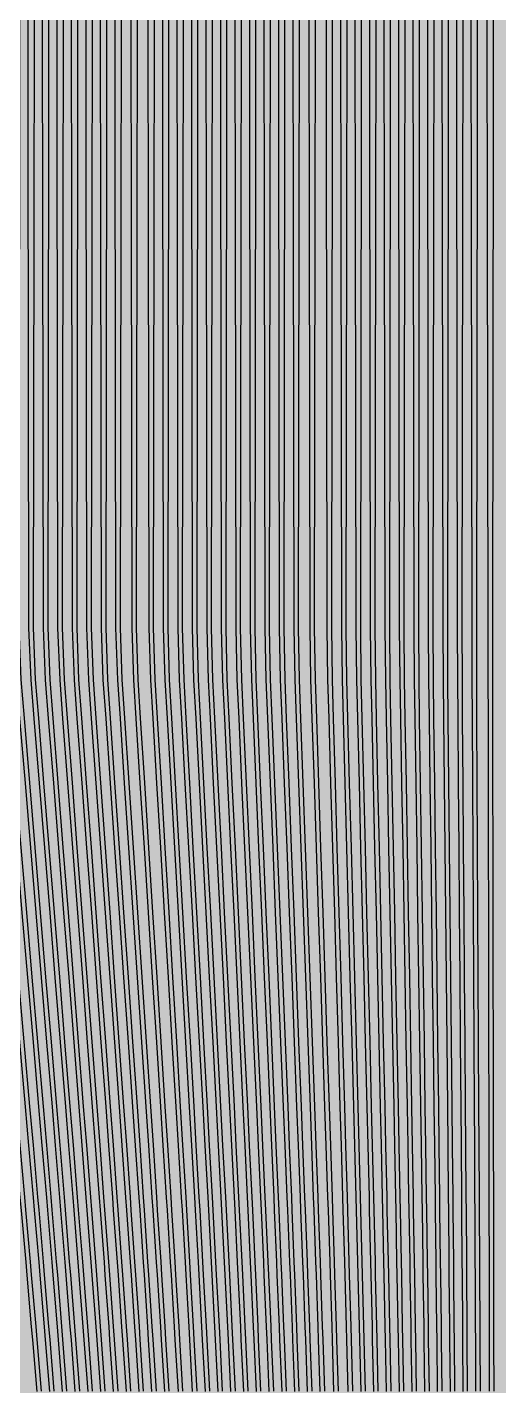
# Model space of a CAD drawing. Header units: metres. Extents: x -7240 to 10960, y -29667 to 1823.
# Drawn here: x 1633 to 1860, y -16546 to -15890 of the extents above; entities that cross this region are included whole.
import ezdxf

# ---------------------------------------------------------------- set-up
doc = ezdxf.new("R2010")
doc.units = ezdxf.units.M
doc.layers.add('Metal1', color=4, linetype='CONTINUOUS')
doc.layers.add('Polyimide', color=7, linetype='CONTINUOUS')

msp = doc.modelspace()

# ---------------------------------------------------------------- hatches: boundary and pattern name
at = {"layer": 'Polyimide'}
msp.add_hatch(color=7, dxfattribs=at).paths.add_polyline_path([(4088.45, -11806.89), (4098.72, -11851.21), (4115.58, -11893.47), (4138.63, -11932.7), (4167.35, -11967.99), (4201.08, -11998.53), (4239.03, -12023.62), (4280.35, -12042.68), (4349.18, -12073.73), (4413.2, -12113.76), (4471.26, -12162.04), (4522.3, -12217.69), (4565.39, -12279.7), (4599.74, -12346.94), (4624.73, -12418.19), (4639.91, -12492.16), (4645, -12567.5), (4639.91, -12642.84), (4624.73, -12716.8), (4599.74, -12788.06), (4565.39, -12855.3), (4522.3, -12917.31), (4471.26, -12972.96), (4413.2, -13021.24), (4349.18, -13061.27), (4280.35, -13092.32), (4239.03, -13111.38), (4201.08, -13136.47), (4167.35, -13167.01), (4138.63, -13202.3), (4115.58, -13241.52), (4098.72, -13283.78), (4088.45, -13328.11), (4085, -13373.48), (4085, -13567.5), (4099.45, -13861.55), (4142.64, -14152.77), (4214.18, -14438.35), (4313.36, -14715.55), (4439.24, -14981.69), (4590.59, -15234.21), (4765.97, -15470.68), (4963.68, -15688.82), (5181.82, -15886.53), (5418.29, -16061.91), (5670.81, -16213.26), (5936.95, -16339.14), (6214.15, -16438.32), (6499.73, -16509.85), (6790.95, -16553.05), (7085, -16567.5), (9960.38, -16567.5), (10038.79, -16571.35), (10116.45, -16582.87), (10192.6, -16601.95), (10266.52, -16628.4), (10337.49, -16661.96), (10404.83, -16702.32), (10467.89, -16749.09), (10526.06, -16801.81), (10578.78, -16859.98), (10625.55, -16923.04), (10665.91, -16990.38), (10699.48, -17061.35), (10725.93, -17135.27), (10745, -17211.43), (10756.52, -17289.08), (10760.38, -17367.5), (10760.38, -21957.3), (10721.61, -22012.91), (10685.97, -22070.59), (10653.58, -22130.14), (10624.53, -22191.39), (10598.92, -22254.16), (10576.82, -22318.25), (10558.3, -22383.46), (10543.41, -22449.6), (10532.21, -22516.46), (10524.72, -22583.84), (10520.97, -22651.53), (10520.97, -22719.32), (10524.72, -22787.01), (10532.21, -22854.38), (10543.41, -22921.24), (10558.3, -22987.38), (10576.82, -23052.6), (10598.92, -23116.68), (10624.53, -23179.45), (10653.58, -23240.71), (10685.97, -23300.26), (10721.61, -23357.93), (10760.38, -23413.54), (10760.38, -28667.5), (10756.52, -28745.91), (10745, -28823.57), (10725.93, -28899.73), (10699.48, -28973.65), (10665.91, -29044.62), (10625.55, -29111.96), (10578.78, -29175.01), (10526.06, -29233.19), (10467.89, -29285.91), (10404.83, -29332.68), (10337.49, -29373.04), (10266.52, -29406.6), (10192.6, -29433.05), (10116.45, -29452.13), (10038.79, -29463.65), (9960.38, -29467.5), (-6239.63, -29467.5), (-6318.04, -29463.65), (-6395.7, -29452.13), (-6471.85, -29433.05), (-6545.77, -29406.6), (-6616.74, -29373.04), (-6684.08, -29332.68), (-6747.14, -29285.91), (-6805.31, -29233.19), (-6858.03, -29175.01), (-6904.8, -29111.96), (-6945.16, -29044.62), (-6978.73, -28973.65), (-7005.18, -28899.73), (-7024.25, -28823.57), (-7035.77, -28745.91), (-7039.63, -28667.5), (-7039.63, -23426.32), (-6999.36, -23370.07), (-6962.33, -23311.63), (-6928.66, -23251.2), (-6898.45, -23188.96), (-6871.81, -23125.12), (-6848.81, -23059.88), (-6829.53, -22993.44), (-6814.04, -22926.02), (-6802.37, -22857.83), (-6794.57, -22789.09), (-6790.67, -22720.02), (-6790.67, -22650.84), (-6794.57, -22581.77), (-6802.37, -22513.03), (-6814.04, -22444.84), (-6829.53, -22377.42), (-6848.81, -22310.98), (-6871.81, -22245.74), (-6898.45, -22181.89), (-6928.66, -22119.66), (-6962.33, -22059.22), (-6999.36, -22000.79), (-7039.63, -21944.54), (-7039.63, -17367.5), (-7035.77, -17289.08), (-7024.25, -17211.43), (-7005.18, -17135.27), (-6978.73, -17061.35), (-6945.16, -16990.38), (-6904.8, -16923.04), (-6858.03, -16859.98), (-6805.31, -16801.81), (-6747.14, -16749.09), (-6684.08, -16702.32), (-6616.74, -16661.96), (-6545.77, -16628.4), (-6471.85, -16601.95), (-6395.7, -16582.87), (-6318.04, -16571.35), (-6239.63, -16567.5), (-3334, -16567.5), (-3039.95, -16553.05), (-2748.73, -16509.85), (-2463.15, -16438.32), (-2185.95, -16339.14), (-1919.81, -16213.26), (-1667.29, -16061.91), (-1430.82, -15886.53), (-1212.68, -15688.82), (-1014.97, -15470.68), (-839.59, -15234.21), (-688.24, -14981.69), (-562.36, -14715.55), (-463.18, -14438.35), (-391.64, -14152.77), (-348.45, -13861.55), (-334, -13567.5), (-334, -13373.48), (-337.45, -13328.11), (-347.72, -13283.78), (-364.58, -13241.52), (-387.63, -13202.3), (-416.35, -13167.01), (-450.08, -13136.47), (-488.03, -13111.38), (-529.35, -13092.32), (-529.35, -13092.32), (-598.18, -13061.27), (-662.2, -13021.24), (-720.26, -12972.96), (-771.3, -12917.31), (-814.39, -12855.3), (-848.74, -12788.06), (-873.73, -12716.8), (-888.91, -12642.84), (-894, -12567.5), (-888.91, -12492.16), (-873.73, -12418.19), (-848.74, -12346.94), (-814.39, -12279.7), (-771.3, -12217.69), (-720.26, -12162.04), (-662.2, -12113.76), (-598.18, -12073.73), (-529.35, -12042.68), (-488.03, -12023.62), (-450.08, -11998.53), (-416.35, -11967.99), (-387.63, -11932.7), (-364.58, -11893.47), (-347.72, -11851.21), (-337.45, -11806.89), (-334, -11761.52), (-334, -11074.31), (-337.45, -11028.94), (-347.72, -10984.62), (-364.58, -10942.36), (-387.63, -10903.13), (-416.35, -10867.84), (-450.08, -10837.3), (-488.03, -10812.21), (-529.35, -10793.16), (-529.35, -10793.16), (-598.18, -10762.1), (-662.2, -10722.07), (-720.26, -10673.8), (-771.3, -10618.15), (-814.39, -10556.13), (-848.74, -10488.89), (-873.73, -10417.64), (-888.91, -10343.67), (-894, -10268.33), (-888.91, -10192.99), (-873.73, -10119.03), (-848.74, -10047.77), (-814.39, -9980.53), (-771.3, -9918.52), (-720.26, -9862.87), (-662.2, -9814.59), (-598.18, -9774.56), (-529.35, -9743.51), (-488.03, -9724.45), (-450.08, -9699.36), (-416.35, -9668.82), (-387.63, -9633.53), (-364.58, -9594.31), (-347.72, -9552.05), (-337.45, -9507.72), (-334, -9462.35), (-334, -8775.14), (-337.45, -8729.78), (-347.72, -8685.45), (-364.58, -8643.19), (-387.63, -8603.96), (-416.35, -8568.68), (-450.08, -8538.14), (-488.03, -8513.05), (-529.35, -8493.99), (-529.35, -8493.99), (-598.18, -8462.94), (-662.2, -8422.91), (-720.26, -8374.63), (-771.3, -8318.98), (-814.39, -8256.97), (-848.74, -8189.73), (-873.73, -8118.47), (-888.91, -8044.5), (-894, -7969.17), (-888.91, -7893.83), (-873.73, -7819.86), (-848.74, -7748.61), (-814.39, -7681.36), (-771.3, -7619.35), (-720.26, -7563.7), (-662.2, -7515.42), (-598.18, -7475.4), (-529.35, -7444.34), (-529.35, -7444.34), (-488.03, -7425.28), (-450.08, -7400.2), (-416.35, -7369.66), (-387.63, -7334.37), (-364.58, -7295.14), (-347.72, -7252.88), (-337.45, -7208.56), (-334, -7163.19), (-334, -6475.98), (-337.45, -6430.61), (-347.72, -6386.29), (-364.58, -6344.02), (-387.63, -6304.8), (-416.35, -6269.51), (-450.08, -6238.97), (-488.03, -6213.88), (-529.35, -6194.82), (-529.35, -6194.82), (-598.18, -6163.77), (-662.2, -6123.74), (-720.26, -6075.46), (-771.3, -6019.81), (-814.39, -5957.8), (-848.74, -5890.56), (-873.73, -5819.31), (-888.91, -5745.34), (-894, -5670), (-888.91, -5594.66), (-873.73, -5520.69), (-848.74, -5449.44), (-814.39, -5382.2), (-771.3, -5320.19), (-720.26, -5264.54), (-662.2, -5216.26), (-598.18, -5176.23), (-529.35, -5145.18), (-529.35, -5145.18), (-488.03, -5126.12), (-450.08, -5101.03), (-416.35, -5070.49), (-387.63, -5035.2), (-364.58, -4995.98), (-347.72, -4953.71), (-337.45, -4909.39), (-334, -4864.02), (-334, 380), (-334, 1522.5), (-289, 1522.5), (-288.78, 1515.63), (-288.1, 1508.79), (-286.98, 1502.02), (-285.42, 1495.32), (-283.43, 1488.75), (-281.01, 1482.32), (-278.17, 1476.06), (-274.93, 1470), (-271.3, 1464.17), (-267.3, 1458.58), (-262.94, 1453.27), (-258.25, 1448.25), (-253.23, 1443.56), (-247.92, 1439.2), (-242.33, 1435.2), (-236.5, 1431.57), (-230.44, 1428.33), (-224.18, 1425.49), (-217.75, 1423.07), (-211.18, 1421.08), (-204.48, 1419.52), (-197.71, 1418.4), (-190.87, 1417.72), (-184, 1417.5), (-177.13, 1417.72), (-170.29, 1418.4), (-163.52, 1419.52), (-156.82, 1421.08), (-150.25, 1423.07), (-143.82, 1425.49), (-137.56, 1428.33), (-131.5, 1431.57), (-125.67, 1435.2), (-120.08, 1439.2), (-114.77, 1443.56), (-109.75, 1448.25), (-105.06, 1453.27), (-100.7, 1458.58), (-96.7, 1464.17), (-93.07, 1470), (-89.83, 1476.06), (-86.99, 1482.32), (-84.57, 1488.75), (-82.58, 1495.32), (-81.02, 1502.02), (-79.9, 1508.79), (-79.22, 1515.63), (-79, 1522.5), (1786, 1522.5), (3835, 1522.5), (3835.21, 1529.04), (3835.86, 1535.55), (3836.92, 1542.01), (3838.41, 1548.38), (3840.31, 1554.64), (3842.61, 1560.77), (3845.31, 1566.73), (3848.4, 1572.5), (3851.85, 1578.06), (3855.66, 1583.38), (3859.82, 1588.43), (3864.29, 1593.21), (3869.07, 1597.68), (3874.12, 1601.84), (3879.44, 1605.65), (3885, 1609.1), (3890.77, 1612.19), (3896.73, 1614.89), (3902.86, 1617.19), (3909.12, 1619.09), (3915.49, 1620.58), (3921.95, 1621.64), (3928.46, 1622.29), (3935, 1622.5), (3941.54, 1622.29), (3948.05, 1621.64), (3954.51, 1620.58), (3960.88, 1619.09), (3967.14, 1617.19), (3973.27, 1614.89), (3979.23, 1612.19), (3985, 1609.1), (3990.56, 1605.65), (3995.88, 1601.84), (4000.93, 1597.68), (4005.71, 1593.21), (4010.18, 1588.43), (4014.34, 1583.38), (4018.15, 1578.06), (4021.6, 1572.5), (4024.69, 1566.73), (4027.39, 1560.77), (4029.69, 1554.64), (4031.59, 1548.38), (4033.08, 1542.01), (4034.14, 1535.55), (4034.79, 1529.04), (4035, 1522.5), (4085, 1522.5), (4085, 380), (4085, 330), (4085, -4864.02), (4088.45, -4909.39), (4098.72, -4953.71), (4115.58, -4995.98), (4138.63, -5035.2), (4167.35, -5070.49), (4201.08, -5101.03), (4239.03, -5126.12), (4280.35, -5145.18), (4280.35, -5145.18), (4349.18, -5176.23), (4413.2, -5216.26), (4471.26, -5264.54), (4522.3, -5320.19), (4565.39, -5382.2), (4599.74, -5449.44), (4624.73, -5520.69), (4639.91, -5594.66), (4645, -5670), (4639.91, -5745.34), (4624.73, -5819.31), (4599.74, -5890.56), (4565.39, -5957.8), (4522.3, -6019.81), (4471.26, -6075.46), (4413.2, -6123.74), (4349.18, -6163.77), (4280.35, -6194.82), (4239.03, -6213.88), (4201.08, -6238.97), (4167.35, -6269.51), (4138.63, -6304.8), (4115.58, -6344.02), (4098.72, -6386.29), (4088.45, -6430.61), (4085, -6475.98), (4085, -11761.52), (4088.45, -11806.89)])

# ---------------------------------------------------------------- linework, layer by layer
at = {"layer": 'Metal1'}
for points in [[(1637.35, -16548.35), (1635.27, -16523.36), (1634.74, -16517.11), (1632.59, -16492.12), (1632.05, -16485.88), (1629.83, -16460.89), (1629.27, -16454.64), (1627.01, -16429.64), (1625.31, -16410.9), (1622.48, -16379.66), (1619.65, -16348.42), (1616.82, -16317.18), (1613.99, -16285.94), (1611.16, -16254.69), (1608.33, -16223.45), (1606.63, -16204.69), (1605.48, -16179.6), (1604.75, -15692.12)], [(1608.25, -15692.12), (1607.52, -16179.55), (1608.63, -16204.55), (1610.33, -16223.27), (1613.16, -16254.51), (1615.99, -16285.76), (1618.82, -16317), (1621.65, -16348.24), (1624.48, -16379.48), (1627.31, -16410.72), (1629, -16429.46), (1631.26, -16454.46), (1631.82, -16460.71), (1634.04, -16485.7), (1634.58, -16491.95), (1636.73, -16516.94), (1637.26, -16523.2), (1639.34, -16548.19)], [(1643.51, -16548.35), (1641.49, -16523.36), (1640.97, -16517.11), (1638.88, -16492.12), (1638.35, -16485.87), (1636.19, -16460.88), (1635.65, -16454.63), (1633.45, -16429.64), (1631.79, -16410.9), (1629.04, -16379.66), (1626.28, -16348.42), (1623.53, -16317.17), (1620.77, -16285.93), (1618.02, -16254.69), (1615.26, -16223.45), (1613.6, -16204.69), (1612.48, -16179.6), (1611.75, -15692.12)], [(1615.25, -15692.12), (1614.52, -16179.56), (1615.6, -16204.55), (1617.25, -16223.28), (1620.01, -16254.52), (1622.76, -16285.76), (1625.52, -16317), (1628.28, -16348.24), (1631.03, -16379.48), (1633.79, -16410.72), (1635.44, -16429.47), (1637.64, -16454.46), (1638.19, -16460.71), (1640.34, -16485.7), (1640.88, -16491.95), (1642.97, -16516.95), (1643.48, -16523.2), (1645.51, -16548.19)], [(1649.68, -16548.35), (1647.71, -16523.36), (1647.21, -16517.11), (1645.17, -16492.12), (1644.66, -16485.87), (1642.56, -16460.88), (1642.02, -16454.63), (1639.88, -16429.64), (1638.28, -16410.89), (1635.59, -16379.65), (1632.91, -16348.41), (1630.23, -16317.17), (1627.55, -16285.93), (1624.87, -16254.69), (1622.19, -16223.45), (1620.57, -16204.68), (1619.48, -16179.6), (1618.75, -15692.12)], [(1622.25, -15692.12), (1621.52, -16179.56), (1622.57, -16204.56), (1624.18, -16223.28), (1626.86, -16254.52), (1629.54, -16285.76), (1632.22, -16317), (1634.9, -16348.24), (1637.59, -16379.48), (1640.27, -16410.72), (1641.88, -16429.47), (1644.02, -16454.46), (1644.55, -16460.71), (1646.65, -16485.7), (1647.17, -16491.96), (1649.2, -16516.95), (1649.7, -16523.2), (1651.67, -16548.19)], [(1655.85, -16548.35), (1653.93, -16523.36), (1653.44, -16517.11), (1651.46, -16492.12), (1650.96, -16485.87), (1648.92, -16460.88), (1648.4, -16454.63), (1646.32, -16429.64), (1644.76, -16410.89), (1642.15, -16379.65), (1639.54, -16348.41), (1636.93, -16317.17), (1634.33, -16285.93), (1631.72, -16254.69), (1629.11, -16223.45), (1627.54, -16204.68), (1626.48, -16179.6), (1625.75, -15692.12)], [(1629.25, -15692.12), (1628.52, -16179.56), (1629.54, -16204.56), (1631.1, -16223.28), (1633.71, -16254.52), (1636.32, -16285.76), (1638.93, -16317), (1641.53, -16348.24), (1644.14, -16379.49), (1646.75, -16410.73), (1648.31, -16429.47), (1650.39, -16454.46), (1650.91, -16460.72), (1652.95, -16485.71), (1653.46, -16491.96), (1655.44, -16516.95), (1655.92, -16523.2), (1657.84, -16548.19)], [(1662.01, -16548.34), (1660.15, -16523.35), (1659.68, -16517.1), (1657.75, -16492.12), (1657.27, -16485.87), (1655.28, -16460.88), (1654.78, -16454.63), (1652.76, -16429.64), (1651.24, -16410.89), (1648.7, -16379.65), (1646.17, -16348.41), (1643.64, -16317.17), (1641.1, -16285.93), (1638.57, -16254.69), (1636.04, -16223.44), (1634.52, -16204.68), (1633.48, -16179.61), (1632.75, -15692.12)], [(1636.25, -15692.12), (1635.52, -16179.56), (1636.51, -16204.56), (1638.03, -16223.28), (1640.56, -16254.52), (1643.1, -16285.76), (1645.63, -16317.01), (1648.16, -16348.25), (1650.7, -16379.49), (1653.23, -16410.73), (1654.75, -16429.47), (1656.77, -16454.47), (1657.28, -16460.72), (1659.26, -16485.71), (1659.75, -16491.96), (1661.67, -16516.95), (1662.14, -16523.2), (1664.01, -16548.2)], [(1668.18, -16548.34), (1666.37, -16523.35), (1665.91, -16517.1), (1664.04, -16492.11), (1663.57, -16485.86), (1661.64, -16460.87), (1661.16, -16454.62), (1659.19, -16429.63), (1657.72, -16410.89), (1655.26, -16379.65), (1652.8, -16348.41), (1650.34, -16317.17), (1647.88, -16285.92), (1645.42, -16254.68), (1642.96, -16223.44), (1641.49, -16204.68), (1640.48, -16179.61), (1639.75, -15692.12)], [(1643.25, -15692.12), (1642.52, -16179.57), (1643.48, -16204.56), (1644.96, -16223.29), (1647.42, -16254.53), (1649.88, -16285.77), (1652.33, -16317.01), (1654.79, -16348.25), (1657.25, -16379.49), (1659.71, -16410.73), (1661.19, -16429.48), (1663.15, -16454.47), (1663.64, -16460.72), (1665.56, -16485.71), (1666.04, -16491.96), (1667.91, -16516.95), (1668.37, -16523.21), (1670.17, -16548.2)], [(1674.34, -16548.34), (1672.59, -16523.35), (1672.15, -16517.1), (1670.33, -16492.11), (1669.87, -16485.86), (1668.01, -16460.87), (1667.53, -16454.62), (1665.63, -16429.63), (1664.2, -16410.89), (1661.81, -16379.64), (1659.43, -16348.4), (1657.04, -16317.16), (1654.66, -16285.92), (1652.27, -16254.68), (1649.89, -16223.44), (1648.46, -16204.68), (1647.48, -16179.61), (1646.75, -15692.12)], [(1650.25, -15692.12), (1649.52, -16179.57), (1650.45, -16204.56), (1651.88, -16223.29), (1654.27, -16254.53), (1656.65, -16285.77), (1659.04, -16317.01), (1661.42, -16348.25), (1663.81, -16379.49), (1666.19, -16410.73), (1667.63, -16429.48), (1669.53, -16454.47), (1670, -16460.72), (1671.87, -16485.71), (1672.33, -16491.96), (1674.14, -16516.96), (1674.59, -16523.21), (1676.34, -16548.2)], [(1680.51, -16548.34), (1678.81, -16523.35), (1678.38, -16517.1), (1676.63, -16492.11), (1676.18, -16485.86), (1674.37, -16460.87), (1673.91, -16454.62), (1672.07, -16429.63), (1670.68, -16410.88), (1668.37, -16379.64), (1666.06, -16348.4), (1663.75, -16317.16), (1661.44, -16285.92), (1659.13, -16254.68), (1656.81, -16223.44), (1655.43, -16204.67), (1654.48, -16179.61), (1653.75, -15692.12)], [(1657.25, -15692.12), (1656.52, -16179.57), (1657.42, -16204.56), (1658.81, -16223.29), (1661.12, -16254.53), (1663.43, -16285.77), (1665.74, -16317.01), (1668.05, -16348.25), (1670.36, -16379.49), (1672.68, -16410.74), (1674.06, -16429.48), (1675.91, -16454.47), (1676.36, -16460.72), (1678.17, -16485.72), (1678.62, -16491.97), (1680.38, -16516.96), (1680.81, -16523.21), (1682.51, -16548.2)], [(1686.68, -16548.33), (1685.03, -16523.34), (1684.61, -16517.1), (1682.92, -16492.11), (1682.48, -16485.86), (1680.73, -16460.87), (1680.29, -16454.62), (1678.5, -16429.63), (1677.16, -16410.88), (1674.92, -16379.64), (1672.69, -16348.4), (1670.45, -16317.16), (1668.21, -16285.92), (1665.98, -16254.68), (1663.74, -16223.44), (1662.4, -16204.67), (1661.48, -16179.61), (1660.75, -15692.12)], [(1664.25, -15692.12), (1663.52, -16179.58), (1664.39, -16204.57), (1665.73, -16223.29), (1667.97, -16254.53), (1670.21, -16285.77), (1672.45, -16317.02), (1674.68, -16348.26), (1676.92, -16379.5), (1679.16, -16410.74), (1680.5, -16429.48), (1682.28, -16454.48), (1682.73, -16460.73), (1684.48, -16485.72), (1684.91, -16491.97), (1686.61, -16516.96), (1687.03, -16523.21), (1688.67, -16548.2)], [(1692.84, -16548.33), (1691.25, -16523.34), (1690.85, -16517.09), (1689.21, -16492.1), (1688.79, -16485.85), (1687.1, -16460.86), (1686.67, -16454.62), (1684.94, -16429.62), (1683.64, -16410.88), (1681.48, -16379.64), (1679.32, -16348.4), (1677.15, -16317.16), (1674.99, -16285.91), (1672.83, -16254.67), (1670.67, -16223.43), (1669.37, -16204.67), (1668.48, -16179.61), (1667.75, -15692.12)], [(1671.25, -15692.12), (1670.52, -16179.58), (1671.36, -16204.57), (1672.66, -16223.29), (1674.82, -16254.54), (1676.99, -16285.78), (1679.15, -16317.02), (1681.31, -16348.26), (1683.48, -16379.5), (1685.64, -16410.74), (1686.94, -16429.49), (1688.66, -16454.48), (1689.09, -16460.73), (1690.78, -16485.72), (1691.2, -16491.97), (1692.84, -16516.96), (1693.25, -16523.21), (1694.84, -16548.21)], [(1699.01, -16548.33), (1697.47, -16523.34), (1697.08, -16517.09), (1695.5, -16492.1), (1695.09, -16485.85), (1693.46, -16460.86), (1693.04, -16454.61), (1691.38, -16429.62), (1690.12, -16410.88), (1688.04, -16379.64), (1685.95, -16348.39), (1683.86, -16317.15), (1681.77, -16285.91), (1679.68, -16254.67), (1677.59, -16223.43), (1676.34, -16204.67), (1675.48, -16179.62), (1674.75, -15692.12)], [(1678.25, -15692.12), (1677.52, -16179.58), (1678.33, -16204.57), (1679.59, -16223.3), (1681.68, -16254.54), (1683.76, -16285.78), (1685.85, -16317.02), (1687.94, -16348.26), (1690.03, -16379.5), (1692.12, -16410.74), (1693.37, -16429.49), (1695.04, -16454.48), (1695.45, -16460.73), (1697.09, -16485.72), (1697.49, -16491.97), (1699.08, -16516.97), (1699.47, -16523.22), (1701, -16548.21)], [(1705.61, -16548.33), (1704.15, -16523.34), (1703.78, -16517.09), (1702.27, -16492.1), (1701.89, -16485.85), (1700.33, -16460.86), (1699.94, -16454.61), (1698.35, -16429.62), (1697.16, -16410.87), (1695.17, -16379.63), (1693.19, -16348.39), (1691.2, -16317.15), (1689.21, -16285.91), (1687.23, -16254.67), (1685.24, -16223.43), (1684.05, -16204.67), (1683.23, -16179.62), (1682.5, -15692.12)], [(1686, -15692.12), (1685.27, -16179.59), (1686.04, -16204.57), (1687.23, -16223.3), (1689.22, -16254.54), (1691.21, -16285.78), (1693.2, -16317.02), (1695.18, -16348.26), (1697.17, -16379.5), (1699.16, -16410.75), (1700.35, -16429.49), (1701.93, -16454.48), (1702.33, -16460.73), (1703.88, -16485.73), (1704.27, -16491.98), (1705.78, -16516.97), (1706.15, -16523.22), (1707.61, -16548.21)], [(1712.51, -16548.32), (1711.13, -16523.33), (1710.79, -16517.08), (1709.37, -16492.09), (1709.01, -16485.85), (1707.55, -16460.85), (1707.18, -16454.61), (1705.69, -16429.61), (1704.57, -16410.87), (1702.7, -16379.63), (1700.83, -16348.39), (1698.97, -16317.15), (1697.1, -16285.91), (1695.23, -16254.66), (1693.37, -16223.42), (1692.25, -16204.66), (1691.48, -16179.62), (1690.75, -15692.12)], [(1694.25, -15692.12), (1693.52, -16179.59), (1694.25, -16204.57), (1695.36, -16223.3), (1697.23, -16254.55), (1699.1, -16285.79), (1700.96, -16317.03), (1702.83, -16348.27), (1704.7, -16379.51), (1706.56, -16410.75), (1707.68, -16429.49), (1709.17, -16454.49), (1709.54, -16460.74), (1711, -16485.73), (1711.37, -16491.98), (1712.78, -16516.97), (1713.13, -16523.22), (1714.5, -16548.21)], [(1718.67, -16548.32), (1717.35, -16523.33), (1717.02, -16517.08), (1715.66, -16492.09), (1715.31, -16485.84), (1713.91, -16460.85), (1713.55, -16454.6), (1712.12, -16429.61), (1711.05, -16410.87), (1709.26, -16379.63), (1707.46, -16348.38), (1705.67, -16317.14), (1703.88, -16285.9), (1702.09, -16254.66), (1700.29, -16223.42), (1699.22, -16204.66), (1698.48, -16179.62), (1697.75, -15692.12)], [(1701.25, -15692.12), (1700.52, -16179.59), (1701.22, -16204.58), (1702.29, -16223.31), (1704.08, -16254.55), (1705.88, -16285.79), (1707.67, -16317.03), (1709.46, -16348.27), (1711.25, -16379.51), (1713.05, -16410.75), (1714.12, -16429.5), (1715.55, -16454.49), (1715.91, -16460.74), (1717.31, -16485.73), (1717.66, -16491.98), (1719.02, -16516.97), (1719.35, -16523.22), (1720.67, -16548.22)], [(1724.84, -16548.32), (1723.57, -16523.33), (1723.25, -16517.08), (1721.95, -16492.09), (1721.62, -16485.84), (1720.27, -16460.85), (1719.93, -16454.6), (1718.56, -16429.61), (1717.53, -16410.86), (1715.81, -16379.62), (1714.09, -16348.38), (1712.37, -16317.14), (1710.66, -16285.9), (1708.94, -16254.66), (1707.22, -16223.42), (1706.19, -16204.66), (1705.48, -16179.62), (1704.75, -15692.12)], [(1708.25, -15692.12), (1707.52, -16179.59), (1708.19, -16204.58), (1709.22, -16223.31), (1710.94, -16254.55), (1712.65, -16285.79), (1714.37, -16317.03), (1716.09, -16348.27), (1717.81, -16379.51), (1719.53, -16410.75), (1720.56, -16429.5), (1721.93, -16454.49), (1722.27, -16460.74), (1723.62, -16485.73), (1723.95, -16491.98), (1725.25, -16516.98), (1725.57, -16523.23), (1726.84, -16548.22)], [(1731, -16548.32), (1729.8, -16523.33), (1729.49, -16517.08), (1728.24, -16492.09), (1727.92, -16485.84), (1726.64, -16460.85), (1726.31, -16454.6), (1725, -16429.61), (1724.01, -16410.86), (1722.37, -16379.62), (1720.72, -16348.38), (1719.08, -16317.14), (1717.43, -16285.9), (1715.79, -16254.66), (1714.15, -16223.42), (1713.16, -16204.66), (1712.48, -16179.62), (1711.75, -15692.12)], [(1715.25, -15692.12), (1714.52, -16179.6), (1715.16, -16204.58), (1716.14, -16223.31), (1717.79, -16254.55), (1719.43, -16285.79), (1721.08, -16317.03), (1722.72, -16348.27), (1724.36, -16379.52), (1726.01, -16410.76), (1726.99, -16429.5), (1728.31, -16454.49), (1728.63, -16460.74), (1729.92, -16485.74), (1730.24, -16491.99), (1731.49, -16516.98), (1731.79, -16523.23), (1733, -16548.22)], [(1737.17, -16548.32), (1736.02, -16523.32), (1735.72, -16517.08), (1734.53, -16492.08), (1734.23, -16485.84), (1733, -16460.85), (1732.69, -16454.6), (1731.43, -16429.6), (1730.49, -16410.86), (1728.92, -16379.62), (1727.35, -16348.38), (1725.78, -16317.14), (1724.21, -16285.9), (1722.64, -16254.65), (1721.07, -16223.41), (1720.13, -16204.66), (1719.48, -16179.62), (1718.75, -15692.12)], [(1722.25, -15692.12), (1721.52, -16179.6), (1722.13, -16204.58), (1723.07, -16223.31), (1724.64, -16254.55), (1726.21, -16285.8), (1727.78, -16317.04), (1729.35, -16348.28), (1730.92, -16379.52), (1732.49, -16410.76), (1733.43, -16429.5), (1734.68, -16454.5), (1735, -16460.75), (1736.23, -16485.74), (1736.53, -16491.99), (1737.72, -16516.98), (1738.01, -16523.23), (1739.17, -16548.22)], [(1743.34, -16548.31), (1742.24, -16523.32), (1741.96, -16517.07), (1740.82, -16492.08), (1740.53, -16485.83), (1739.36, -16460.84), (1739.06, -16454.59), (1737.87, -16429.6), (1736.97, -16410.86), (1735.48, -16379.62), (1733.98, -16348.38), (1732.49, -16317.13), (1730.99, -16285.89), (1729.49, -16254.65), (1728, -16223.41), (1727.1, -16204.66), (1726.48, -16179.62), (1725.75, -15692.12)], [(1729.25, -15692.12), (1728.52, -16179.6), (1729.1, -16204.58), (1729.99, -16223.32), (1731.49, -16254.56), (1732.99, -16285.8), (1734.48, -16317.04), (1735.98, -16348.28), (1737.47, -16379.52), (1738.97, -16410.76), (1739.87, -16429.51), (1741.06, -16454.5), (1741.36, -16460.75), (1742.53, -16485.74), (1742.82, -16491.99), (1743.95, -16516.98), (1744.23, -16523.23), (1745.33, -16548.23)], [(1749.5, -16548.31), (1748.46, -16523.32), (1748.19, -16517.07), (1747.11, -16492.08), (1746.84, -16485.83), (1745.72, -16460.84), (1745.44, -16454.59), (1744.31, -16429.6), (1743.45, -16410.85), (1742.03, -16379.61), (1740.61, -16348.37), (1739.19, -16317.13), (1737.77, -16285.89), (1736.34, -16254.65), (1734.92, -16223.41), (1734.07, -16204.65), (1733.48, -16179.63), (1732.75, -15692.12)], [(1736.25, -15692.12), (1735.52, -16179.6), (1736.07, -16204.59), (1736.92, -16223.32), (1738.34, -16254.56), (1739.76, -16285.8), (1741.19, -16317.04), (1742.61, -16348.28), (1744.03, -16379.52), (1745.45, -16410.76), (1746.31, -16429.51), (1747.44, -16454.5), (1747.72, -16460.75), (1748.84, -16485.74), (1749.11, -16491.99), (1750.19, -16516.99), (1750.45, -16523.24), (1751.5, -16548.23)], [(1755.67, -16548.31), (1754.68, -16523.32), (1754.43, -16517.07), (1753.4, -16492.08), (1753.14, -16485.83), (1752.09, -16460.84), (1751.82, -16454.59), (1750.74, -16429.6), (1749.94, -16410.85), (1748.59, -16379.61), (1747.24, -16348.37), (1745.89, -16317.13), (1744.54, -16285.89), (1743.2, -16254.65), (1741.85, -16223.41), (1741.04, -16204.65), (1740.48, -16179.63), (1739.75, -15692.12)], [(1743.25, -15692.12), (1742.52, -16179.6), (1743.04, -16204.59), (1743.85, -16223.32), (1745.19, -16254.56), (1746.54, -16285.8), (1747.89, -16317.04), (1749.24, -16348.28), (1750.59, -16379.53), (1751.93, -16410.77), (1752.74, -16429.51), (1753.82, -16454.5), (1754.08, -16460.75), (1755.14, -16485.75), (1755.4, -16492), (1756.42, -16516.99), (1756.68, -16523.24), (1757.67, -16548.23)], [(1761.83, -16548.31), (1760.9, -16523.31), (1760.66, -16517.07), (1759.69, -16492.08), (1759.45, -16485.83), (1758.45, -16460.84), (1758.2, -16454.59), (1757.18, -16429.59), (1756.42, -16410.85), (1755.14, -16379.61), (1753.87, -16348.37), (1752.6, -16317.13), (1751.32, -16285.89), (1750.05, -16254.65), (1748.77, -16223.4), (1748.01, -16204.65), (1747.48, -16179.63), (1746.75, -15692.12)], [(1750.25, -15692.12), (1749.52, -16179.61), (1750.01, -16204.59), (1750.77, -16223.32), (1752.05, -16254.56), (1753.32, -16285.8), (1754.59, -16317.05), (1755.87, -16348.29), (1757.14, -16379.53), (1758.41, -16410.77), (1759.18, -16429.51), (1760.19, -16454.51), (1760.45, -16460.76), (1761.45, -16485.75), (1761.69, -16492), (1762.66, -16516.99), (1762.9, -16523.24), (1763.83, -16548.23)], [(1768, -16548.3), (1767.12, -16523.31), (1766.89, -16517.06), (1765.98, -16492.07), (1765.75, -16485.82), (1764.81, -16460.83), (1764.57, -16454.58), (1763.62, -16429.59), (1762.9, -16410.85), (1761.7, -16379.61), (1760.5, -16348.37), (1759.3, -16317.12), (1758.1, -16285.88), (1756.9, -16254.64), (1755.7, -16223.4), (1754.98, -16204.65), (1754.48, -16179.63), (1753.75, -15692.12)], [(1757.25, -15692.12), (1756.52, -16179.61), (1756.98, -16204.59), (1757.7, -16223.33), (1758.9, -16254.57), (1760.1, -16285.81), (1761.3, -16317.05), (1762.5, -16348.29), (1763.7, -16379.53), (1764.9, -16410.77), (1765.62, -16429.52), (1766.57, -16454.51), (1766.81, -16460.76), (1767.75, -16485.75), (1767.98, -16492), (1768.89, -16516.99), (1769.12, -16523.24), (1770, -16548.23)], [(1774.17, -16548.3), (1773.34, -16523.31), (1773.13, -16517.06), (1772.27, -16492.07), (1772.06, -16485.82), (1771.18, -16460.83), (1770.95, -16454.58), (1770.05, -16429.59), (1769.38, -16410.85), (1768.25, -16379.6), (1767.13, -16348.36), (1766, -16317.12), (1764.88, -16285.88), (1763.75, -16254.64), (1762.63, -16223.4), (1761.95, -16204.65), (1761.48, -16179.63), (1760.75, -15692.12)], [(1764.25, -15692.12), (1763.52, -16179.61), (1763.95, -16204.59), (1764.62, -16223.33), (1765.75, -16254.57), (1766.88, -16285.81), (1768, -16317.05), (1769.13, -16348.29), (1770.25, -16379.53), (1771.38, -16410.77), (1772.05, -16429.52), (1772.95, -16454.51), (1773.17, -16460.76), (1774.06, -16485.75), (1774.27, -16492), (1775.13, -16516.99), (1775.34, -16523.24), (1776.16, -16548.24)], [(1780.77, -16548.3), (1780.02, -16523.31), (1779.83, -16517.06), (1779.05, -16492.07), (1778.85, -16485.82), (1778.05, -16460.83), (1777.85, -16454.58), (1777.03, -16429.59), (1776.42, -16410.84), (1775.39, -16379.6), (1774.37, -16348.36), (1773.34, -16317.12), (1772.32, -16285.88), (1771.3, -16254.64), (1770.27, -16223.4), (1769.66, -16204.64), (1769.23, -16179.63), (1768.5, -15692.12)], [(1772, -15692.12), (1771.27, -16179.61), (1771.66, -16204.59), (1772.27, -16223.33), (1773.3, -16254.57), (1774.32, -16285.81), (1775.34, -16317.05), (1776.37, -16348.29), (1777.39, -16379.54), (1778.41, -16410.78), (1779.03, -16429.52), (1779.84, -16454.51), (1780.05, -16460.76), (1780.85, -16485.76), (1781.05, -16492), (1781.82, -16517), (1782.02, -16523.25), (1782.77, -16548.24)], [(1787.66, -16548.3), (1787, -16523.3), (1786.83, -16517.06), (1786.15, -16492.06), (1785.97, -16485.82), (1785.26, -16460.82), (1785.08, -16454.58), (1784.36, -16429.58), (1783.82, -16410.84), (1782.92, -16379.6), (1782.02, -16348.36), (1781.11, -16317.12), (1780.21, -16285.87), (1779.31, -16254.63), (1778.4, -16223.39), (1777.86, -16204.64), (1777.48, -16179.63), (1776.75, -15692.12)], [(1780.25, -15692.12), (1779.52, -16179.61), (1779.86, -16204.6), (1780.4, -16223.33), (1781.31, -16254.58), (1782.21, -16285.82), (1783.11, -16317.06), (1784.02, -16348.3), (1784.92, -16379.54), (1785.82, -16410.78), (1786.36, -16429.53), (1787.08, -16454.52), (1787.26, -16460.77), (1787.97, -16485.76), (1788.14, -16492.01), (1788.83, -16517), (1789, -16523.25), (1789.66, -16548.24)], [(1793.83, -16548.29), (1793.22, -16523.3), (1793.07, -16517.05), (1792.44, -16492.06), (1792.28, -16485.81), (1791.63, -16460.82), (1791.46, -16454.57), (1790.8, -16429.58), (1790.3, -16410.84), (1789.47, -16379.59), (1788.65, -16348.35), (1787.82, -16317.11), (1786.99, -16285.87), (1786.16, -16254.63), (1785.33, -16223.39), (1784.83, -16204.64), (1784.48, -16179.63), (1783.75, -15692.12)], [(1787.25, -15692.12), (1786.52, -16179.62), (1786.83, -16204.6), (1787.33, -16223.34), (1788.16, -16254.58), (1788.99, -16285.82), (1789.82, -16317.06), (1790.64, -16348.3), (1791.47, -16379.54), (1792.3, -16410.78), (1792.8, -16429.53), (1793.46, -16454.52), (1793.63, -16460.77), (1794.28, -16485.76), (1794.44, -16492.01), (1795.06, -16517), (1795.22, -16523.25), (1795.83, -16548.25)], [(1800, -16548.29), (1799.44, -16523.3), (1799.3, -16517.05), (1798.73, -16492.06), (1798.58, -16485.81), (1797.99, -16460.82), (1797.84, -16454.57), (1797.24, -16429.58), (1796.78, -16410.83), (1796.03, -16379.59), (1795.28, -16348.35), (1794.52, -16317.11), (1793.77, -16285.87), (1793.01, -16254.63), (1792.26, -16223.39), (1791.8, -16204.64), (1791.48, -16179.63), (1790.75, -15692.12)], [(1794.25, -15692.12), (1793.52, -16179.62), (1793.8, -16204.6), (1794.25, -16223.34), (1795.01, -16254.58), (1795.76, -16285.82), (1796.52, -16317.06), (1797.27, -16348.3), (1798.03, -16379.54), (1798.78, -16410.79), (1799.24, -16429.53), (1799.84, -16454.52), (1799.99, -16460.77), (1800.58, -16485.76), (1800.73, -16492.01), (1801.3, -16517.01), (1801.44, -16523.25), (1802, -16548.25)], [(1806.16, -16548.29), (1805.66, -16523.3), (1805.53, -16517.05), (1805.02, -16492.06), (1804.89, -16485.81), (1804.35, -16460.82), (1804.22, -16454.57), (1803.67, -16429.58), (1803.27, -16410.83), (1802.59, -16379.59), (1801.9, -16348.35), (1801.22, -16317.11), (1800.54, -16285.87), (1799.86, -16254.63), (1799.18, -16223.39), (1798.77, -16204.64), (1798.48, -16179.63), (1797.75, -15692.12)], [(1801.25, -15692.12), (1800.52, -16179.62), (1800.77, -16204.6), (1801.18, -16223.34), (1801.86, -16254.58), (1802.54, -16285.82), (1803.22, -16317.06), (1803.9, -16348.31), (1804.58, -16379.55), (1805.27, -16410.79), (1805.67, -16429.53), (1806.22, -16454.52), (1806.35, -16460.77), (1806.89, -16485.77), (1807.02, -16492.01), (1807.53, -16517.01), (1807.66, -16523.26), (1808.16, -16548.25)], [(1812.33, -16548.29), (1811.88, -16523.29), (1811.77, -16517.05), (1811.31, -16492.05), (1811.19, -16485.81), (1810.72, -16460.81), (1810.6, -16454.57), (1810.11, -16429.57), (1809.75, -16410.83), (1809.14, -16379.59), (1808.53, -16348.35), (1807.93, -16317.11), (1807.32, -16285.87), (1806.71, -16254.62), (1806.11, -16223.38), (1805.74, -16204.63), (1805.48, -16179.63), (1804.75, -15692.12)], [(1808.25, -15692.12), (1807.52, -16179.62), (1807.74, -16204.6), (1808.11, -16223.34), (1808.71, -16254.59), (1809.32, -16285.83), (1809.93, -16317.07), (1810.53, -16348.31), (1811.14, -16379.55), (1811.75, -16410.79), (1812.11, -16429.53), (1812.59, -16454.53), (1812.72, -16460.78), (1813.19, -16485.77), (1813.31, -16492.02), (1813.77, -16517.01), (1813.88, -16523.26), (1814.33, -16548.25)], [(1818.49, -16548.28), (1818.1, -16523.29), (1818, -16517.04), (1817.6, -16492.05), (1817.5, -16485.8), (1817.08, -16460.81), (1816.97, -16454.56), (1816.55, -16429.57), (1816.23, -16410.83), (1815.7, -16379.59), (1815.16, -16348.34), (1814.63, -16317.1), (1814.1, -16285.86), (1813.57, -16254.62), (1813.03, -16223.38), (1812.71, -16204.63), (1812.48, -16179.63), (1811.75, -15692.12)], [(1815.25, -15692.12), (1814.52, -16179.62), (1814.71, -16204.61), (1815.03, -16223.35), (1815.57, -16254.59), (1816.1, -16285.83), (1816.63, -16317.07), (1817.16, -16348.31), (1817.7, -16379.55), (1818.23, -16410.79), (1818.55, -16429.54), (1818.97, -16454.53), (1819.08, -16460.78), (1819.5, -16485.77), (1819.6, -16492.02), (1820, -16517.01), (1820.1, -16523.26), (1820.49, -16548.25)], [(1824.66, -16548.28), (1824.32, -16523.29), (1824.24, -16517.04), (1823.89, -16492.05), (1823.8, -16485.8), (1823.44, -16460.81), (1823.35, -16454.56), (1822.98, -16429.57), (1822.71, -16410.82), (1822.25, -16379.58), (1821.79, -16348.34), (1821.33, -16317.1), (1820.88, -16285.86), (1820.42, -16254.62), (1819.96, -16223.38), (1819.68, -16204.63), (1819.48, -16179.63), (1818.75, -15692.12)], [(1822.25, -15692.12), (1821.52, -16179.62), (1821.68, -16204.61), (1821.96, -16223.35), (1822.42, -16254.59), (1822.88, -16285.83), (1823.33, -16317.07), (1823.79, -16348.31), (1824.25, -16379.55), (1824.71, -16410.79), (1824.98, -16429.54), (1825.35, -16454.53), (1825.44, -16460.78), (1825.8, -16485.77), (1825.89, -16492.02), (1826.24, -16517.01), (1826.32, -16523.26), (1826.66, -16548.26)], [(1830.83, -16548.28), (1830.54, -16523.29), (1830.47, -16517.04), (1830.18, -16492.05), (1830.11, -16485.8), (1829.8, -16460.81), (1829.73, -16454.56), (1829.42, -16429.57), (1829.19, -16410.82), (1828.81, -16379.58), (1828.42, -16348.34), (1828.04, -16317.1), (1827.65, -16285.86), (1827.27, -16254.62), (1826.88, -16223.38), (1826.65, -16204.63), (1826.48, -16179.63), (1825.75, -15692.12)], [(1829.25, -15692.12), (1828.52, -16179.62), (1828.65, -16204.61), (1828.88, -16223.35), (1829.27, -16254.59), (1829.65, -16285.83), (1830.04, -16317.07), (1830.42, -16348.32), (1830.81, -16379.56), (1831.19, -16410.8), (1831.42, -16429.54), (1831.73, -16454.53), (1831.8, -16460.78), (1832.11, -16485.78), (1832.18, -16492.02), (1832.47, -16517.02), (1832.54, -16523.27), (1832.83, -16548.26)], [(1836.99, -16548.28), (1836.76, -16523.29), (1836.71, -16517.04), (1836.47, -16492.05), (1836.41, -16485.8), (1836.17, -16460.8), (1836.11, -16454.56), (1835.86, -16429.56), (1835.67, -16410.82), (1835.36, -16379.58), (1835.05, -16348.34), (1834.74, -16317.1), (1834.43, -16285.86), (1834.12, -16254.61), (1833.81, -16223.37), (1833.62, -16204.63), (1833.48, -16179.63), (1832.75, -15692.12)], [(1836.25, -15692.12), (1835.52, -16179.62), (1835.62, -16204.61), (1835.81, -16223.35), (1836.12, -16254.59), (1836.43, -16285.84), (1836.74, -16317.08), (1837.05, -16348.32), (1837.36, -16379.56), (1837.67, -16410.8), (1837.86, -16429.54), (1838.11, -16454.54), (1838.17, -16460.78), (1838.41, -16485.78), (1838.47, -16492.03), (1838.71, -16517.02), (1838.76, -16523.27), (1838.99, -16548.26)], [(1843.16, -16548.28), (1842.98, -16523.28), (1842.94, -16517.04), (1842.76, -16492.04), (1842.72, -16485.79), (1842.53, -16460.8), (1842.48, -16454.55), (1842.3, -16429.56), (1842.15, -16410.82), (1841.92, -16379.58), (1841.68, -16348.34), (1841.44, -16317.09), (1841.21, -16285.85), (1840.97, -16254.61), (1840.74, -16223.37), (1840.59, -16204.62), (1840.48, -16179.63), (1839.75, -15692.12)], [(1843.25, -15692.12), (1842.52, -16179.62), (1842.59, -16204.61), (1842.74, -16223.36), (1842.97, -16254.6), (1843.21, -16285.84), (1843.44, -16317.08), (1843.68, -16348.32), (1843.92, -16379.56), (1844.15, -16410.8), (1844.3, -16429.55), (1844.48, -16454.54), (1844.53, -16460.79), (1844.72, -16485.78), (1844.76, -16492.03), (1844.94, -16517.02), (1844.98, -16523.27), (1845.16, -16548.26)], [(1849.32, -16548.27), (1849.21, -16523.28), (1849.17, -16517.03), (1849.05, -16492.04), (1849.02, -16485.79), (1848.89, -16460.8), (1848.86, -16454.55), (1848.73, -16429.56), (1848.63, -16410.81), (1848.47, -16379.57), (1848.31, -16348.33), (1848.15, -16317.09), (1847.99, -16285.85), (1847.82, -16254.61), (1847.66, -16223.37), (1847.56, -16204.62), (1847.48, -16179.63), (1846.75, -15692.12)], [(1850.25, -15692.12), (1849.52, -16179.63), (1849.56, -16204.62), (1849.66, -16223.36), (1849.82, -16254.6), (1849.99, -16285.84), (1850.15, -16317.08), (1850.31, -16348.32), (1850.47, -16379.56), (1850.63, -16410.8), (1850.73, -16429.55), (1850.86, -16454.54), (1850.89, -16460.79), (1851.02, -16485.78), (1851.05, -16492.03), (1851.17, -16517.02), (1851.21, -16523.27), (1851.32, -16548.26)], [(1855.93, -16548.27), (1855.88, -16523.28), (1855.87, -16517.03), (1855.83, -16492.04), (1855.81, -16485.79), (1855.77, -16460.8), (1855.76, -16454.55), (1855.71, -16429.56), (1855.67, -16410.81), (1855.61, -16379.57), (1855.55, -16348.33), (1855.49, -16317.09), (1855.43, -16285.85), (1855.37, -16254.61), (1855.31, -16223.37), (1855.27, -16204.62), (1855.23, -16179.63), (1854.5, -15692.12)], [(1858, -15692.12), (1857.27, -16179.63), (1857.27, -16204.62), (1857.31, -16223.36), (1857.37, -16254.6), (1857.43, -16285.84), (1857.49, -16317.08), (1857.55, -16348.33), (1857.61, -16379.57), (1857.67, -16410.81), (1857.71, -16429.55), (1857.76, -16454.54), (1857.77, -16460.79), (1857.81, -16485.79), (1857.83, -16492.03), (1857.87, -16517.03), (1857.88, -16523.27), (1857.93, -16548.27)]]:
    msp.add_lwpolyline(points, dxfattribs=at)

doc.saveas('drawing.dxf')
